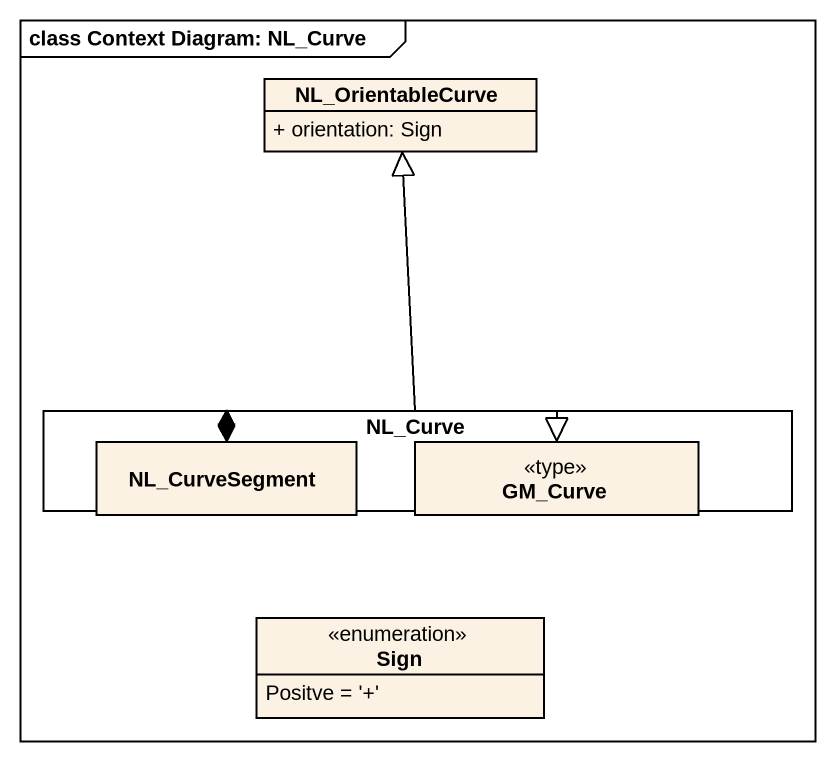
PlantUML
@startuml
mainframe class Context Diagram: NL_Curve
hide circle
hide empty members
skinparam classAttributeIconSize 0
class NL_OrientableCurve {
  + orientation: Sign
}
rectangle NL_Curve {
  class NL_CurveSegment
  class GM_Curve <<type>>
}
enum Sign {
  Positve = '+'
}
NL_Curve -up-|> NL_OrientableCurve
NL_Curve *-left-> NL_CurveSegment
NL_Curve .right.|> GM_Curve
@enduml
